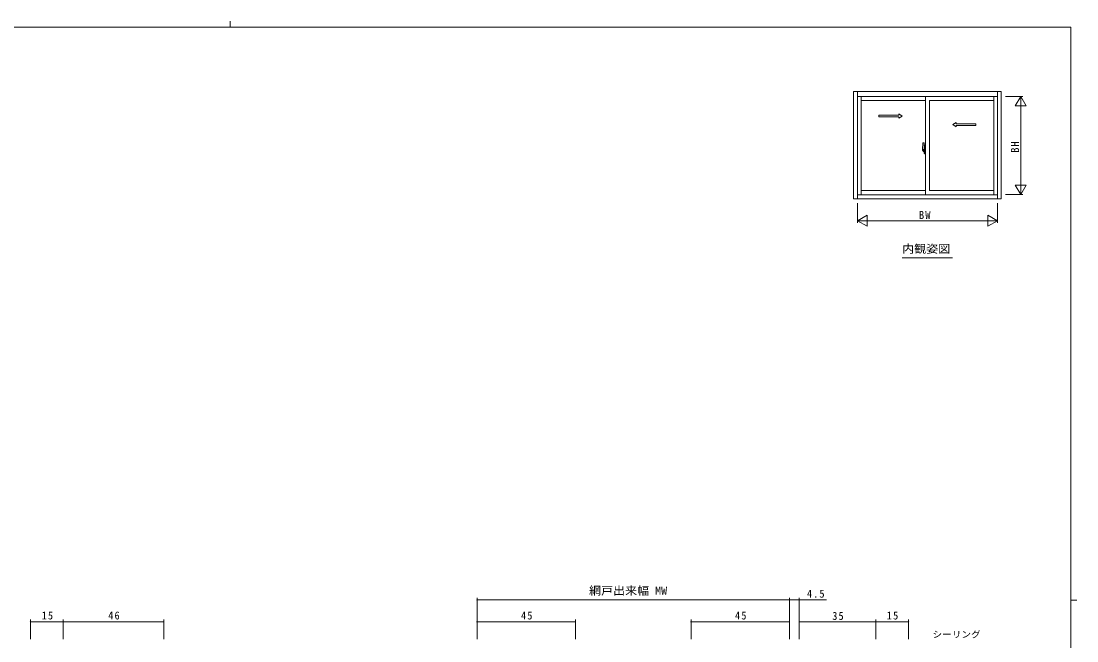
# Model space of a CAD drawing. Units: millimetres on the paper. Extents: x -420 to 373, y -297 to 267.
# Drawn here: x -128.3 to 355.1, y -16.8 to 267.2 of the extents above; entities that cross this region are included whole.
import ezdxf
from ezdxf.enums import TextEntityAlignment as Align

# ---------------------------------------------------------------- set-up
doc = ezdxf.new("R2010")
doc.units = ezdxf.units.MM
for name, color, linetype, lineweight in [('0-1_YKK_ZWAK', 7, 'Continuous', 9), ('0-3_YKK_12', 2, 'Continuous', 9), ('0-5_YKK_D', 6, 'Continuous', 9), ('0-8_YKK_A1', 4, 'Continuous', 9)]:
    doc.layers.add(name, color=color, linetype=linetype, lineweight=lineweight)
doc.layers.add('0-2_USER1', color=3, linetype='Continuous')
doc.styles.add('ＭＳ ゴシック', font='')
doc.styles.get('ＭＳ ゴシック').set_extended_font_data('MS Gothic')

msp = doc.modelspace()

# ---------------------------------------------------------------- linework, layer by layer
at = {"layer": '0-1_YKK_ZWAK'}
for p, q in [((-32.686, 267.2), (-32.686, 264.4)), ((352.3, 264.4), (-417.7, 264.4)), ((352.3, 264.4), (352.3, -260.6)), ((352.3, 1.9), (355.1, 1.9))]:
    msp.add_line(p, q, dxfattribs=at)
at = {"layer": '0-3_YKK_12'}
msp.add_line((275.092, 158.709), (298.132, 158.709), dxfattribs=at)
at = {"layer": '0-5_YKK_D'}
for p, q in [((322.482, 232.721), (330.382, 232.721)), ((329.382, 232.721), (326.882, 228.39)), ((329.382, 232.721), (331.882, 228.39)), ((329.382, 232.721), (329.382, 224.06)), ((326.882, 228.39), (331.882, 228.39)), ((329.382, 227.721), (329.382, 192.721)), ((329.382, 187.721), (329.382, 196.381)), ((329.382, 187.721), (326.882, 192.051)), ((331.882, 192.051), (326.882, 192.051)), ((329.382, 187.721), (331.882, 192.051)), ((254.682, 183.721), (254.682, 174.721)), ((318.682, 183.721), (318.682, 174.721)), ((322.482, 187.721), (330.382, 187.721)), ((254.682, 175.721), (259.012, 178.221)), ((254.682, 175.721), (259.012, 173.221)), ((254.682, 175.721), (263.342, 175.721)), ((259.012, 173.221), (259.012, 178.221)), ((259.682, 175.721), (313.682, 175.721)), ((318.682, 175.721), (310.021, 175.721)), ((318.682, 175.721), (314.351, 178.221)), ((314.351, 178.221), (314.351, 173.221)), ((318.682, 175.721), (314.351, 173.221)), ((80.469, -16.011), (80.469, 2.989)), ((80.469, 1.989), (223.469, 1.989)), ((223.469, -16.011), (223.469, 2.989)), ((223.469, -16.011), (223.469, 2.989)), ((227.969, -16.011), (227.969, 2.989)), ((-124.031, -16.011), (-124.031, -7.011)), ((-124.031, -8.011), (-109.031, -8.011)), ((-109.031, -16.011), (-109.031, -7.011)), ((-109.031, -16.011), (-109.031, -7.011)), ((-109.031, -8.011), (-63.031, -8.011)), ((-63.031, -16.011), (-63.031, -7.011)), ((80.469, -16.011), (80.469, -7.011)), ((80.469, -8.011), (125.469, -8.011)), ((125.469, -16.011), (125.469, -7.011)), ((178.469, -16.011), (178.469, -7.011)), ((223.469, -8.011), (178.469, -8.011)), ((223.469, -16.011), (223.469, -7.011)), ((227.969, -16.011), (227.969, -7.011)), ((262.969, -8.011), (227.969, -8.011)), ((262.969, -16.011), (262.969, -7.011)), ((262.969, -16.011), (262.969, -7.011)), ((277.969, -8.011), (262.969, -8.011)), ((277.969, -16.011), (277.969, -7.011))]:
    msp.add_line(p, q, dxfattribs=at)
msp.add_lwpolyline([(223.469, 1.989), (227.969, 1.989), (240.465, 1.989)], dxfattribs=at)
for centre, start, end in [((80.469, 1.989), 0, 180), ((80.469, 1.989), 180, 0), ((223.469, 1.989), 0, 180), ((223.469, 1.989), 0, 180), ((223.469, 1.989), 180, 0), ((223.469, 1.989), 180, 0), ((227.969, 1.989), 0, 180), ((227.969, 1.989), 180, 0), ((-124.031, -8.011), 0, 180), ((-124.031, -8.011), 180, 0), ((-109.031, -8.011), 0, 180), ((-109.031, -8.011), 0, 180), ((-109.031, -8.011), 180, 0), ((-109.031, -8.011), 180, 0), ((-63.031, -8.011), 0, 180), ((-63.031, -8.011), 180, 0), ((80.469, -8.011), 0, 180), ((80.469, -8.011), 180, 0), ((125.469, -8.011), 0, 180), ((125.469, -8.011), 180, 0), ((178.469, -8.011), 0, 180), ((178.469, -8.011), 180, 0), ((223.469, -8.011), 0, 180), ((223.469, -8.011), 180, 0), ((227.969, -8.011), 0, 180), ((227.969, -8.011), 180, 0), ((262.969, -8.011), 0, 180), ((262.969, -8.011), 0, 180), ((262.969, -8.011), 180, 0), ((262.969, -8.011), 180, 0), ((277.969, -8.011), 0, 180), ((277.969, -8.011), 180, 0)]:
    msp.add_arc(centre, 0.106, start, end, dxfattribs=at)
at = {"layer": '0-8_YKK_A1'}
for p, q in [((252.882, 234.971), (252.882, 185.721)), ((320.482, 234.971), (252.882, 234.971)), ((254.682, 234.971), (254.682, 185.721)), ((318.682, 232.721), (254.682, 232.721)), ((256.282, 232.721), (256.282, 187.596)), ((285.807, 232.721), (285.807, 187.721)), ((317.082, 187.596), (317.082, 232.721)), ((318.682, 234.971), (318.682, 185.721)), ((320.482, 185.721), (320.482, 234.971)), ((285.807, 230.771), (256.282, 230.771)), ((317.082, 230.771), (287.557, 230.771)), ((287.557, 230.771), (287.557, 189.621)), ((264.404, 224.063), (273.571, 224.064)), ((264.404, 223.313), (264.404, 224.063)), ((264.404, 223.313), (273.571, 223.314)), ((273.571, 224.064), (273.571, 224.689)), ((273.571, 224.689), (275.071, 223.689)), ((273.571, 222.689), (275.071, 223.689)), ((273.571, 222.689), (273.571, 223.314)), ((299.792, 220.812), (298.292, 219.812)), ((299.792, 218.812), (298.292, 219.812)), ((299.792, 220.187), (299.792, 220.812)), ((308.859, 220.187), (299.792, 220.187)), ((299.792, 218.812), (299.792, 219.437)), ((308.859, 219.437), (299.792, 219.437)), ((308.859, 219.437), (308.859, 220.187)), ((285.463, 208.371), (284.323, 208.371)), ((284.43, 208.371), (285.342, 208.371)), ((284.457, 207.892), (284.457, 209.101)), ((284.619, 211.354), (285.081, 211.37)), ((284.992, 208.371), (285.957, 208.371)), ((285.107, 207.861), (285.107, 211.355)), ((285.107, 209.119), (285.107, 207.558)), ((285.107, 208.871), (285.157, 208.871)), ((285.138, 209.391), (285.138, 209.371)), ((285.153, 209.406), (285.164, 209.406)), ((285.153, 209.356), (285.162, 209.356)), ((285.157, 209.156), (285.191, 210.386)), ((285.157, 209.156), (285.357, 209.156)), ((285.357, 209.146), (285.157, 209.139)), ((285.157, 207.752), (285.157, 209.139)), ((285.207, 209.141), (285.207, 209.156)), ((285.215, 210.411), (285.357, 210.416)), ((285.312, 208.307), (285.312, 208.416)), ((285.325, 208.371), (285.38, 208.371)), ((285.357, 210.43), (285.807, 210.446)), ((285.357, 210.43), (285.357, 209.146)), ((285.807, 209.306), (285.357, 209.313)), ((285.807, 209.156), (285.357, 209.148)), ((285.357, 208.361), (285.357, 208.381)), ((285.382, 208.396), (285.372, 208.396)), ((285.372, 208.346), (285.382, 208.346)), ((285.382, 207.844), (285.382, 209.092)), ((285.406, 209.117), (285.756, 209.13)), ((285.782, 207.831), (285.782, 209.106)), ((285.807, 208.456), (285.782, 208.456)), ((285.807, 208.231), (285.782, 208.231)), ((285.807, 206.446), (285.807, 210.446)), ((285.091, 207.846), (284.481, 207.867)), ((284.805, 207.408), (284.957, 207.408)), ((284.807, 207.408), (284.807, 207.482)), ((284.957, 207.507), (284.832, 207.507)), ((285.007, 207.557), (285.007, 207.849)), ((285.138, 207.5), (285.138, 207.52)), ((285.153, 207.536), (285.162, 207.536)), ((285.153, 207.486), (285.164, 207.486)), ((285.357, 207.745), (285.157, 207.752)), ((285.157, 207.736), (285.357, 207.736)), ((285.157, 207.736), (285.191, 206.505)), ((285.207, 207.75), (285.207, 207.736)), ((285.215, 206.48), (285.357, 206.476)), ((285.357, 206.461), (285.357, 207.745)), ((285.357, 206.461), (285.807, 206.446)), ((285.406, 207.819), (285.756, 207.806)), ((256.282, 189.621), (285.807, 189.621)), ((317.082, 189.621), (287.557, 189.621)), ((252.882, 185.721), (320.482, 185.721)), ((254.682, 187.596), (318.682, 187.596))]:
    msp.add_line(p, q, dxfattribs=at)
msp.add_lwpolyline([(285.107, 208.871), (285.107, 207.871), (285.157, 207.871)], dxfattribs=at)
msp.add_circle((285.312, 208.371), 0.0375, dxfattribs=at)
for centre, radius, start, end in [((301.707, 209.083), 17.25, 172.4805, 179.94206), ((284.482, 207.892), 0.025, 180, 268), ((284.62, 211.339), 0.015, 91.99998, 172.4805), ((285.082, 211.345), 0.025, 0, 91.99998), ((285.153, 209.391), 0.015, 90, 178.40155), ((285.153, 209.371), 0.015, 178.40155, 270), ((285.216, 210.386), 0.025, 91.99998, 178.40155), ((285.372, 208.381), 0.015, 90, 180), ((285.372, 208.361), 0.015, 180, 270), ((285.407, 209.092), 0.025, 91.99998, 180), ((285.757, 209.105), 0.025, 0, 91.99998), ((286.169, 208.17), 1.562, 191.38243, 209.20033), ((286.169, 208.272), 1.562, 195.22881, 209.70865), ((284.832, 207.482), 0.025, 90, 180), ((284.957, 207.558), 0.15, 270, 0), ((284.957, 207.557), 0.05, 270, 0), ((285.092, 207.861), 0.015, 268, 0), ((285.153, 207.521), 0.015, 90, 181.59843), ((285.153, 207.501), 0.015, 181.59843, 270), ((285.216, 206.505), 0.025, 181.59843, 268), ((285.407, 207.844), 0.025, 180, 268), ((285.757, 207.831), 0.025, 268, 0)]:
    msp.add_arc(centre, radius, start, end, dxfattribs=at)

# ---------------------------------------------------------------- texts
at = {"layer": '0-2_USER1', "style": 'ＭＳ ゴシック', "width": 1.1}
msp.add_text('内観姿図', height=3.666, dxfattribs=at).set_placement((275.092, 159.909), align=Align.BOTTOM_LEFT)
at = {"layer": '0-5_YKK_D', "color": 3, "style": 'ＭＳ ゴシック', "width": 1.1}
msp.add_text('網戸出来幅 MW', height=3.666, dxfattribs=at).set_placement((131.723, 3.306), align=Align.BOTTOM_LEFT)
at = {"layer": '0-5_YKK_D', "color": 7, "style": 'ＭＳ ゴシック', "width": 1.1}
msp.add_text('シーリング', height=2.933, dxfattribs=at).set_placement((289.015, -16.158), align=Align.BOTTOM_LEFT)
at = {"layer": '0-5_YKK_D', "color": 3, "insert": (328.582, 206.902), "char_height": 3.666, "attachment_point": 7, "rotation": 90, "style": 'ＭＳ ゴシック'}
msp.add_mtext('\\T1.21;\\W0.95;BH', dxfattribs=at)
at = {"layer": '0-5_YKK_D', "color": 3, "char_height": 3.666, "attachment_point": 7, "style": 'ＭＳ ゴシック'}
for s, insert in [('\\T1.21;\\W0.95;BW', (282.819, 176.521)), ('\\T1.21;\\W0.95;4.5', (231.467, 2.989)), ('\\T1.21;\\W0.95;15', (-118.931, -7.011)), ('\\T1.21;\\W0.95;46', (-88.431, -7.011)), ('\\T1.21;\\W0.95;45', (100.569, -7.011)), ('\\T1.21;\\W0.95;45', (198.569, -7.011)), ('\\T1.21;\\W0.95;35', (243.069, -7.211)), ('\\T1.21;\\W0.95;15', (268.069, -7.011))]:
    msp.add_mtext(s, dxfattribs=dict(at, insert=insert))

doc.saveas('drawing.dxf')
